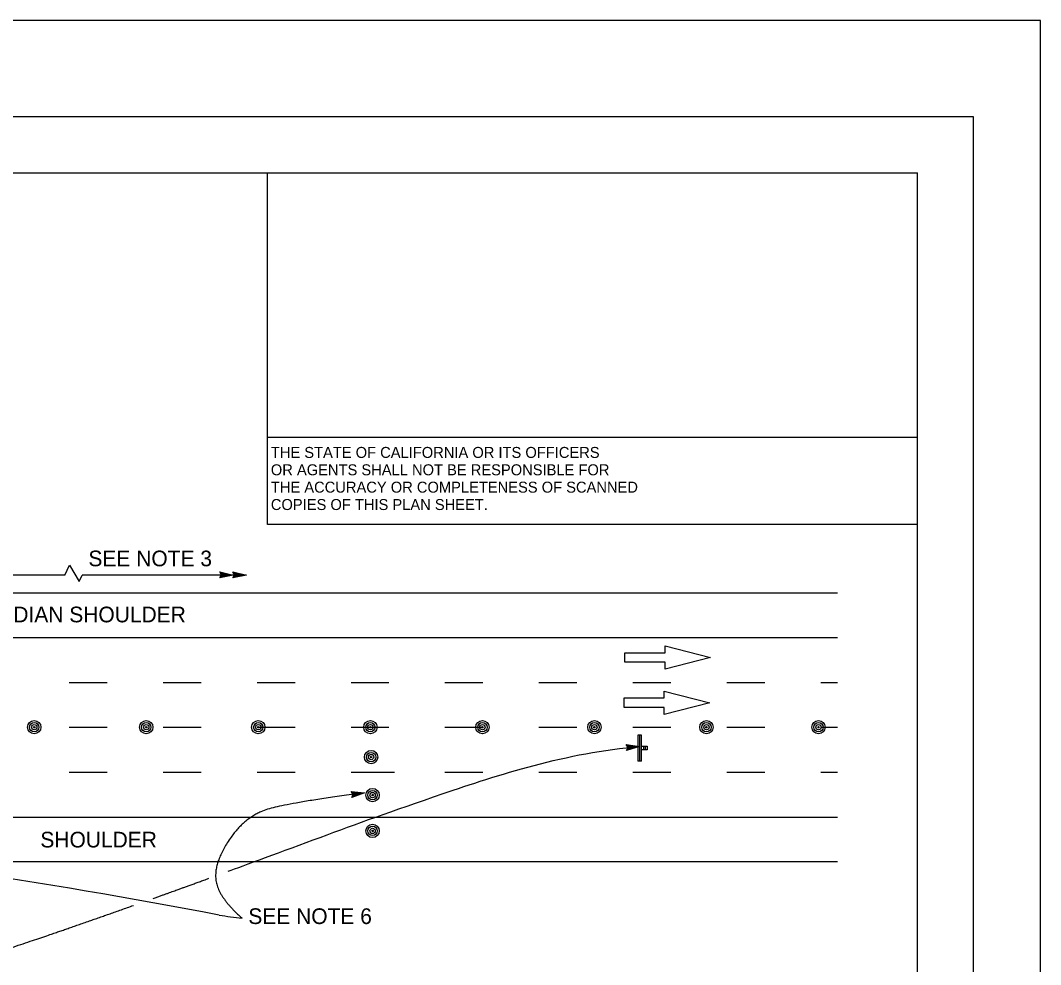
# Model space of a CAD drawing. Extents: x -893 to 867, y -474 to 712.
# Drawn here: x 411.3 to 866.5, y 290.6 to 712 of the extents above; entities that cross this region are included whole.
import ezdxf

# ---------------------------------------------------------------- set-up
doc = ezdxf.new("R2010")
doc.units = 0
for name, color, linetype in [('10 Sheet Format', 7, 'Continuous'), ('56 Stage 3 Anno', 7, 'Continuous'), ('57 Undefined', 7, 'Continuous'), ('60 Nongeo Data', 7, 'Continuous')]:
    doc.layers.add(name, color=color, linetype=linetype)

msp = doc.modelspace()

# ---------------------------------------------------------------- linework, layer by layer
at = {"layer": '10 Sheet Format'}
for p, q in [((836.54, 668.95), (-863.46, 668.95)), ((836.54, -431.05), (836.54, 668.95)), ((-813.45, 643.96), (811.55, 643.96)), ((521.56, 525.89), (521.56, 643.96)), ((811.55, -406.04), (811.55, 643.96)), ((811.55, 525.89), (521.56, 525.89)), ((521.56, 487.06), (521.56, 525.89)), ((811.55, 487.06), (521.56, 487.06))]:
    msp.add_line(p, q, dxfattribs=at)
for points in [[(-893.45, -474.04), (866.55, -474.04), (866.55, 711.96), (-893.45, 711.96)], [(-863.46, -431.05), (836.54, -431.05), (836.54, 668.95), (-863.46, 668.95)]]:
    msp.add_lwpolyline(points, close=True, dxfattribs=at)
at = {"layer": '56 Stage 3 Anno'}
for p, q in [((431.05, 464.46), (-108.92, 464.46)), ((512.1, 464.46), (438.81, 464.46)), ((501.03, 464.46), (500.23, 465.8)), ((500.23, 465.8), (500.23, 465.8)), ((500.23, 465.8), (506.23, 464.46)), ((506.23, 464.46), (500.23, 463.13)), ((500.23, 463.13), (501.03, 464.46)), ((500.44, 465.45), (504.85, 464.46)), ((504.84, 464.46), (500.46, 463.49)), ((503.47, 464.46), (500.64, 463.84)), ((500.68, 465.09), (503.47, 464.46)), ((500.85, 464.74), (502.08, 464.47)), ((502.08, 464.47), (500.88, 464.2)), ((506.9, 464.46), (506.1, 465.8)), ((506.1, 465.8), (506.1, 465.8)), ((506.1, 465.8), (512.1, 464.46)), ((512.1, 464.46), (506.1, 463.13)), ((506.1, 463.13), (506.9, 464.46)), ((506.23, 464.46), (506.23, 464.46)), ((506.32, 465.45), (510.72, 464.46)), ((510.71, 464.46), (506.33, 463.49)), ((509.34, 464.46), (506.51, 463.84)), ((506.55, 465.09), (509.34, 464.46)), ((506.73, 464.74), (507.96, 464.47)), ((507.96, 464.47), (506.75, 464.2)), ((512.1, 464.46), (512.1, 464.46)), ((500.23, 463.13), (500.23, 463.13)), ((506.1, 463.13), (506.1, 463.13))]:
    msp.add_line(p, q, dxfattribs=at)
msp.add_lwpolyline([(431.05, 464.46), (433.16, 468.81), (437.54, 461.52), (438.81, 464.46)], dxfattribs=at)
for points in [[(681.6, 388.76), (687.59, 387.89), (681.8, 386.14), (681.99, 386.51), (686.23, 387.79), (681.84, 388.43), (682.07, 388.1), (684.88, 387.69), (682.17, 386.87), (682.35, 387.24), (683.53, 387.59), (682.31, 387.77), (682.49, 387.51), (681.8, 386.14), (682.49, 387.51)], [(558.81, 367.83), (564.84, 367.31), (559.16, 365.22), (559.32, 365.6), (563.48, 367.12), (559.06, 367.51), (559.32, 367.19), (562.14, 366.95), (559.48, 365.97), (559.64, 366.35), (560.79, 366.77), (559.57, 366.87), (559.77, 366.63), (559.16, 365.22), (559.77, 366.63)]]:
    msp.add_lwpolyline(points, close=True, dxfattribs=at)
for centre, radius, start, end in [((-109.41, -2911.58), 3281.39, 79.29726, 87.7239), ((523.18, 441.28), 130.63, 259.7702, 264.2954)]:
    msp.add_arc(centre, radius, start, end, dxfattribs=at)
for points, degree in [([(504.03, 332.28), (510.2, 334.54), (546.69, 348.04), (591.39, 364.38), (655.44, 385.46), (687.59, 387.89)], 3), ([(564.84, 367.31), (532.66, 362.99), (512.09, 357.35), (497.49, 336.12), (499.52, 320.66), (510.2, 311.3)], 2), ([(470.58, 320.15), (479.65, 323.39), (487.85, 326.36), (495.39, 329.11)], 2), ([(386.28, 291.15), (416.88, 301.35), (441.36, 309.8), (461.7, 317)], 2)]:
    msp.add_open_spline(points, degree=degree, dxfattribs=at)
at = {"layer": '60 Nongeo Data'}
for p, q in [((-219.4, 456.54), (775.87, 456.54)), ((-116.48, 436.54), (775.87, 436.54)), ((698.96, 429.76), (698.96, 432.85)), ((698.96, 432.85), (719.27, 427.63)), ((681.02, 427.63), (681.02, 429.76)), ((681.02, 429.76), (698.96, 429.76)), ((681.02, 425.51), (681.02, 427.63)), ((698.95, 425.51), (681.02, 425.51)), ((719.27, 427.63), (698.95, 422.42)), ((698.95, 422.42), (698.95, 425.51)), ((433.06, 416.54), (449.98, 416.54)), ((474.98, 416.54), (491.9, 416.54)), ((516.9, 416.54), (533.82, 416.54)), ((558.82, 416.54), (575.74, 416.54)), ((600.74, 416.54), (617.66, 416.54)), ((642.66, 416.54), (659.58, 416.54)), ((684.58, 416.54), (701.5, 416.54)), ((726.5, 416.54), (743.42, 416.54)), ((768.42, 416.54), (775.87, 416.54)), ((698.59, 409.59), (698.59, 412.69)), ((698.59, 412.69), (718.91, 407.47)), ((680.66, 407.47), (680.66, 409.59)), ((680.66, 409.59), (698.59, 409.59)), ((680.66, 405.34), (680.66, 407.47)), ((698.59, 405.34), (680.66, 405.34)), ((718.91, 407.47), (698.59, 402.25)), ((698.59, 402.25), (698.59, 405.34)), ((433.06, 396.54), (449.98, 396.54)), ((474.98, 396.54), (491.9, 396.54)), ((516.9, 396.54), (533.82, 396.54)), ((558.82, 396.54), (575.74, 396.54)), ((600.74, 396.54), (617.66, 396.54)), ((642.66, 396.54), (659.58, 396.54)), ((684.58, 396.54), (701.5, 396.54)), ((726.5, 396.54), (743.42, 396.54)), ((768.42, 396.54), (775.87, 396.54)), ((688.44, 392.98), (686.79, 392.98)), ((686.79, 392.98), (686.79, 381.42)), ((687.62, 392.98), (687.62, 381.42)), ((688.44, 381.42), (688.44, 392.98)), ((688.44, 388.03), (689.27, 388.03)), ((688.44, 387.2), (688.44, 387.2)), ((689.27, 388.03), (690.92, 388.03)), ((689.27, 388.03), (689.27, 386.37)), ((690.1, 388.03), (690.1, 386.37)), ((690.92, 388.03), (690.92, 386.37)), ((689.27, 386.37), (688.44, 386.37)), ((690.92, 386.37), (689.27, 386.37)), ((688.44, 381.42), (686.79, 381.42)), ((433.06, 376.54), (449.98, 376.54)), ((474.98, 376.54), (491.9, 376.54)), ((516.9, 376.54), (533.82, 376.54)), ((558.82, 376.54), (578.23, 376.54)), ((600.74, 376.54), (617.66, 376.54)), ((642.66, 376.54), (659.58, 376.54)), ((684.58, 376.54), (701.5, 376.54)), ((726.5, 376.54), (743.42, 376.54)), ((768.42, 376.54), (775.87, 376.54)), ((-123.43, 356.34), (775.87, 356.34)), ((-124.44, 336.54), (775.87, 336.54))]:
    msp.add_line(p, q, dxfattribs=at)
for centre, radius in [((417.44, 396.54), 2.97), ((417.44, 396.54), 2.08), ((417.44, 396.54), 1.19), ((417.44, 396.54), 0.297), ((467.44, 396.54), 2.97), ((467.44, 396.54), 2.08), ((467.44, 396.54), 1.19), ((467.44, 396.54), 0.297), ((517.44, 396.54), 2.97), ((517.44, 396.54), 2.08), ((517.44, 396.54), 1.19), ((517.44, 396.54), 0.297), ((567.44, 396.54), 2.97), ((567.44, 396.54), 2.08), ((567.44, 396.54), 1.19), ((567.44, 396.54), 0.297), ((617.43, 396.54), 2.97), ((617.43, 396.54), 2.08), ((617.43, 396.54), 1.19), ((617.43, 396.54), 0.297), ((667.43, 396.54), 2.97), ((667.43, 396.54), 2.08), ((667.43, 396.54), 1.19), ((667.43, 396.54), 0.297), ((717.43, 396.54), 2.97), ((717.43, 396.54), 2.08), ((717.43, 396.54), 1.19), ((717.43, 396.54), 0.297), ((767.43, 396.54), 2.97), ((767.43, 396.54), 2.08), ((767.43, 396.54), 1.19), ((767.43, 396.54), 0.297), ((567.77, 383.21), 2.97), ((567.77, 383.21), 2.08), ((567.77, 383.21), 1.19), ((567.77, 383.21), 0.297), ((568.43, 366.23), 2.97), ((568.43, 366.23), 2.08), ((568.43, 366.23), 1.19), ((568.43, 366.23), 0.297), ((568.43, 350.24), 2.97), ((568.43, 350.24), 2.08), ((568.43, 350.24), 1.19), ((568.43, 350.24), 0.297)]:
    msp.add_circle(centre, radius, dxfattribs=at)

# ---------------------------------------------------------------- texts
at = {"layer": '10 Sheet Format'}
for s, p in [('THE STATE OF CALIFORNIA OR ITS OFFICERS', (523.03, 516.71)), ('OR AGENTS SHALL NOT BE RESPONSIBLE FOR', (523.03, 508.96)), ('THE ACCURACY OR COMPLETENESS OF SCANNED', (523.03, 501.21)), ('COPIES OF THIS PLAN SHEET.', (523.03, 493.46))]:
    msp.add_text(s, height=4.9, dxfattribs=at).set_placement(p)
at = {"layer": '57 Undefined'}
for s, p in [('SEE NOTE 3', (441.62, 468.35)), ('MEDIAN SHOULDER', (394.07, 443.34)), ('SHOULDER', (420.17, 342.87)), ('SEE NOTE 6', (512.98, 308.7))]:
    msp.add_text(s, height=7, dxfattribs=at).set_placement(p)

doc.saveas('drawing.dxf')
